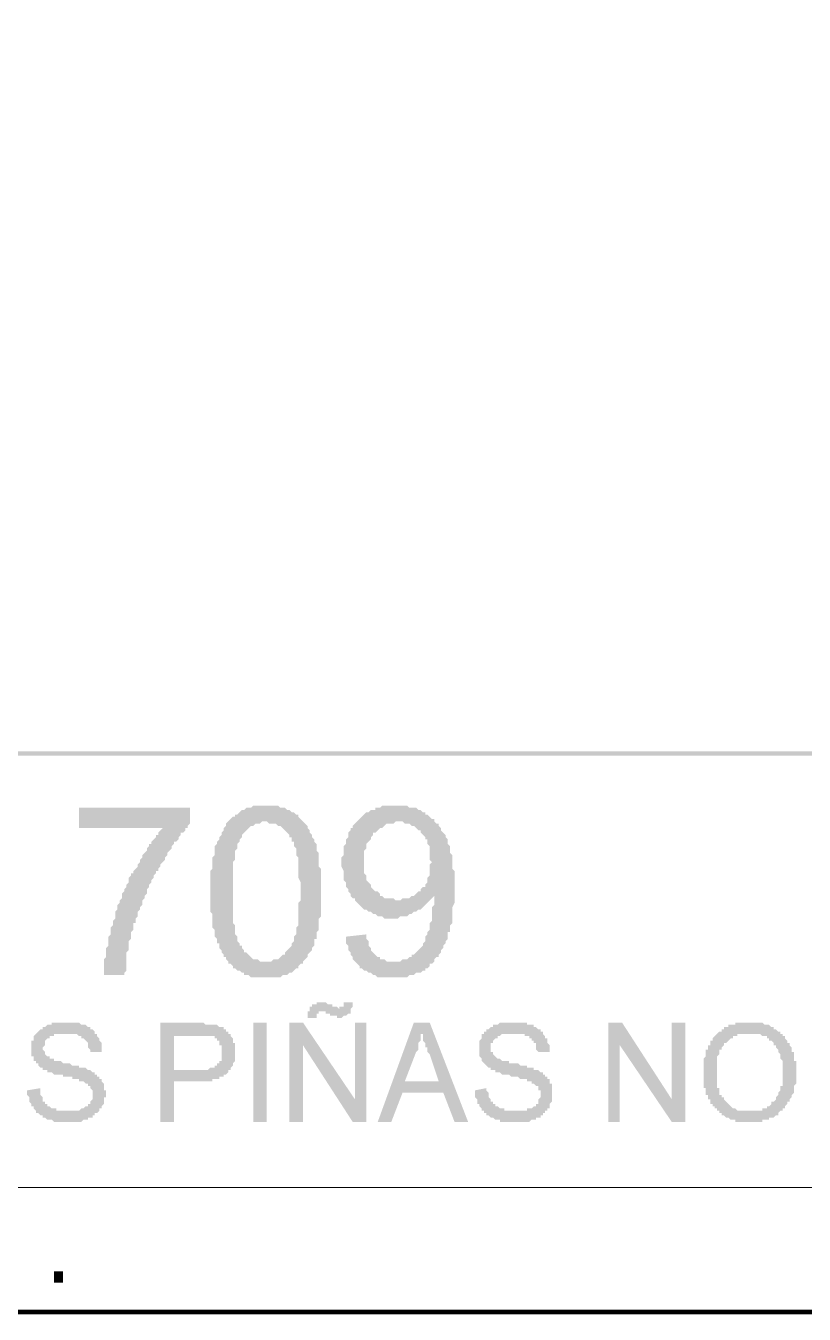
# Model space of a CAD drawing. Header units: millimetres. Extents: x 3.6 to 37.8, y 0.6 to 28.7.
# Drawn here: x 34.894 to 36.328, y 0.556 to 2.932 of the extents above; entities that cross this region are included whole.
import ezdxf

# ---------------------------------------------------------------- set-up
doc = ezdxf.new("R2010")
doc.units = ezdxf.units.MM
doc.layers.add('PDF_0', color=7, linetype='Continuous')

msp = doc.modelspace()

# ---------------------------------------------------------------- hatches: boundary and pattern name
at = {"layer": 'PDF_0', "true_color": 0x7f7f7f, "transparency": 33554559}
for points in [[(34.99186, 1.45255), (34.99186, 1.49008), (35.19619, 1.49008), (35.19619, 1.46089), (35.19202, 1.45672), (35.19202, 1.45255), (35.18785, 1.45255), (35.18785, 1.44838), (35.18368, 1.44421), (35.17951, 1.44421), (35.17951, 1.44004), (35.17534, 1.43587), (35.17534, 1.4317), (35.17117, 1.42753), (35.167, 1.42753), (35.167, 1.42336), (35.16283, 1.41919), (35.16283, 1.41502), (35.15866, 1.41085), (35.15449, 1.40668), (35.15449, 1.40251), (35.15032, 1.39834), (35.15032, 1.39417), (35.14615, 1.39), (35.14198, 1.38583), (35.14198, 1.38166), (35.13781, 1.37749), (35.13781, 1.37332), (35.13364, 1.37332), (35.13364, 1.36915), (35.12947, 1.36498), (35.12947, 1.36081), (35.1253, 1.35664), (35.1253, 1.35247), (35.12113, 1.3483), (35.12113, 1.34413), (35.11696, 1.33996), (35.11696, 1.33579), (35.11696, 1.33162), (35.11279, 1.32745), (35.11279, 1.32328), (35.10862, 1.31911), (35.10862, 1.31494), (35.10862, 1.31077), (35.10445, 1.3066), (35.10445, 1.30243), (35.10028, 1.29826), (35.10028, 1.29409), (35.10028, 1.28992), (35.09611, 1.28575), (35.09611, 1.28158), (35.09611, 1.27741), (35.09194, 1.27741), (35.09194, 1.27324), (35.09194, 1.26907), (35.09194, 1.2649), (35.09194, 1.2649), (35.08777, 1.26073), (35.08777, 1.25656), (35.08777, 1.25239), (35.08777, 1.24822), (35.0836, 1.24405), (35.0836, 1.23988), (35.0836, 1.23571), (35.0836, 1.23154), (35.0836, 1.22737), (35.07943, 1.2232), (35.07943, 1.21903), (35.07943, 1.21486), (35.07943, 1.20652), (35.07943, 1.20235), (35.07943, 1.19818), (35.07943, 1.19401), (35.07943, 1.18984), (35.07526, 1.18567), (35.07526, 1.1815), (35.07526, 1.1815), (35.03773, 1.1815), (35.03773, 1.18567), (35.03773, 1.18984), (35.03773, 1.18984), (35.03773, 1.19401), (35.03773, 1.19818), (35.03773, 1.20235), (35.03773, 1.20652), (35.03773, 1.21069), (35.0419, 1.21486), (35.0419, 1.21903), (35.0419, 1.2232), (35.0419, 1.22737), (35.0419, 1.23154), (35.04607, 1.23571), (35.04607, 1.24405), (35.04607, 1.24822), (35.04607, 1.25239), (35.05024, 1.25656), (35.05024, 1.26073), (35.05024, 1.2649), (35.05024, 1.26907), (35.05441, 1.27324), (35.05441, 1.27741), (35.05441, 1.28158), (35.05858, 1.28575), (35.05858, 1.28992), (35.05858, 1.29409), (35.05858, 1.29826), (35.06275, 1.30243), (35.06275, 1.3066), (35.06275, 1.31077), (35.06692, 1.31494), (35.06692, 1.31911), (35.07109, 1.32328), (35.07109, 1.32745), (35.07109, 1.33162), (35.07526, 1.33579), (35.07526, 1.33996), (35.07943, 1.34413), (35.07943, 1.3483), (35.0836, 1.35247), (35.0836, 1.35664), (35.0836, 1.36081), (35.08777, 1.36498), (35.08777, 1.36915), (35.09194, 1.36915), (35.09194, 1.37332), (35.09611, 1.37749), (35.10028, 1.38166), (35.10028, 1.38583), (35.10445, 1.39), (35.10445, 1.39417), (35.10862, 1.39834), (35.10862, 1.40251), (35.11279, 1.40668), (35.11696, 1.41085), (35.11696, 1.41502), (35.12113, 1.41919), (35.12113, 1.42336), (35.1253, 1.42336), (35.1253, 1.42753), (35.12947, 1.4317), (35.13364, 1.43587), (35.13364, 1.44004), (35.13781, 1.44004), (35.13781, 1.44421), (35.14198, 1.44838), (35.14615, 1.45255), (35.14615, 1.45255)], [(34.89595, 0.96883), (34.92097, 0.973), (34.92097, 0.96883), (34.92097, 0.96466), (34.92097, 0.96466), (34.92097, 0.96049), (34.92097, 0.96049), (34.92514, 0.95632), (34.92514, 0.95632), (34.92514, 0.95215), (34.92514, 0.95215), (34.92514, 0.94798), (34.92931, 0.94798), (34.92931, 0.94798), (34.92931, 0.94381), (34.93348, 0.94381), (34.93348, 0.93964), (34.93765, 0.93964), (34.93765, 0.93964), (34.94182, 0.93547), (34.94599, 0.93547), (34.94599, 0.93547), (34.94599, 0.93547), (34.95016, 0.93547), (34.95016, 0.9313), (34.95433, 0.9313), (34.95433, 0.9313), (34.9585, 0.9313), (34.96267, 0.9313), (34.96267, 0.9313), (34.96684, 0.9313), (34.97101, 0.9313), (34.97101, 0.9313), (34.97101, 0.9313), (34.97518, 0.9313), (34.97935, 0.9313), (34.97935, 0.9313), (34.98352, 0.9313), (34.98352, 0.9313), (34.98769, 0.9313), (34.99186, 0.9313), (34.99186, 0.9313), (34.99603, 0.93547), (34.99603, 0.93547), (35.0002, 0.93547), (35.0002, 0.93547), (35.00437, 0.93964), (35.00437, 0.93964), (35.00854, 0.93964), (35.00854, 0.94381), (35.01271, 0.94381), (35.01271, 0.94381), (35.01271, 0.94798), (35.01271, 0.94798), (35.01688, 0.95215), (35.01688, 0.95632), (35.01688, 0.95632), (35.01688, 0.96049), (35.01688, 0.96049), (35.01688, 0.96466), (35.01688, 0.96466), (35.01688, 0.96883), (35.01688, 0.96883), (35.01271, 0.973), (35.01271, 0.973), (35.01271, 0.97717), (35.01271, 0.97717), (35.00854, 0.97717), (35.00854, 0.98134), (35.00437, 0.98134), (35.00437, 0.98134), (35.0002, 0.98551), (35.0002, 0.98551), (34.99603, 0.98551), (34.99603, 0.98551), (34.99186, 0.98551), (34.99186, 0.98968), (34.99186, 0.98968), (34.98769, 0.98968), (34.98769, 0.98968), (34.98352, 0.98968), (34.97935, 0.98968), (34.97935, 0.99385), (34.97518, 0.99385), (34.97101, 0.99385), (34.96684, 0.99385), (34.96684, 0.99385), (34.96267, 0.99385), (34.96267, 0.99802), (34.9585, 0.99802), (34.95433, 0.99802), (34.95016, 0.99802), (34.95016, 0.99802), (34.94599, 0.99802), (34.94182, 1.00219), (34.94182, 1.00219), (34.93765, 1.00219), (34.93765, 1.00219), (34.93348, 1.00219), (34.93348, 1.00636), (34.93348, 1.00636), (34.92931, 1.00636), (34.92931, 1.00636), (34.92514, 1.00636), (34.92514, 1.01053), (34.92097, 1.01053), (34.92097, 1.01053), (34.9168, 1.0147), (34.9168, 1.0147), (34.9168, 1.01887), (34.91263, 1.01887), (34.91263, 1.01887), (34.91263, 1.02304), (34.90846, 1.02304), (34.90846, 1.02721), (34.90846, 1.02721), (34.90846, 1.03138), (34.90429, 1.03138), (34.90429, 1.03555), (34.90429, 1.03555), (34.90429, 1.03972), (34.90429, 1.04389), (34.90429, 1.04389), (34.90429, 1.04389), (34.90429, 1.04806), (34.90429, 1.05223), (34.90429, 1.05223), (34.90429, 1.0564), (34.90429, 1.0564), (34.90429, 1.06057), (34.90846, 1.06057), (34.90846, 1.06474), (34.90846, 1.06891), (34.90846, 1.06891), (34.91263, 1.07308), (34.91263, 1.07308), (34.91263, 1.07308), (34.9168, 1.07725), (34.9168, 1.07725), (34.92097, 1.08142), (34.92097, 1.08142), (34.92514, 1.08142), (34.92514, 1.08559), (34.92931, 1.08559), (34.92931, 1.08559), (34.93348, 1.08976), (34.93348, 1.08976), (34.93765, 1.08976), (34.93765, 1.08976), (34.94182, 1.08976), (34.94182, 1.09393), (34.94599, 1.09393), (34.94599, 1.09393), (34.95016, 1.09393), (34.95433, 1.09393), (34.95433, 1.09393), (34.9585, 1.09393), (34.9585, 1.09393), (34.96267, 1.09393), (34.96684, 1.09393), (34.96684, 1.09393), (34.97101, 1.09393), (34.97101, 1.09393), (34.97518, 1.09393), (34.97935, 1.09393), (34.97935, 1.09393), (34.98352, 1.09393), (34.98352, 1.09393), (34.98769, 1.09393), (34.99186, 1.09393), (34.99186, 1.09393), (34.99603, 1.08976), (34.99603, 1.08976), (35.0002, 1.08976), (35.0002, 1.08976), (35.00437, 1.08976), (35.00437, 1.08976), (35.00854, 1.08559), (35.00854, 1.08559), (35.01271, 1.08559), (35.01271, 1.08142), (35.01688, 1.08142), (35.01688, 1.08142), (35.02105, 1.07725), (35.02105, 1.07725), (35.02105, 1.07308), (35.02522, 1.07308), (35.02522, 1.06891), (35.02522, 1.06891), (35.02522, 1.06891), (35.02939, 1.06474), (35.02939, 1.06474), (35.02939, 1.06057), (35.02939, 1.06057), (35.03356, 1.0564), (35.03356, 1.05223), (35.03356, 1.05223), (35.03356, 1.04806), (35.03356, 1.04806), (35.03356, 1.04389), (35.03356, 1.03972), (35.03356, 1.03972), (35.01271, 1.03972), (35.01271, 1.04389), (35.01271, 1.04389), (35.00854, 1.04806), (35.00854, 1.05223), (35.00854, 1.05223), (35.00854, 1.0564), (35.00854, 1.0564), (35.00437, 1.06057), (35.00437, 1.06057), (35.00437, 1.06057), (35.0002, 1.06474), (35.0002, 1.06474), (34.99603, 1.06474), (34.99603, 1.06891), (34.99603, 1.06891), (34.99186, 1.06891), (34.99186, 1.06891), (34.98769, 1.07308), (34.98769, 1.07308), (34.98352, 1.07308), (34.97935, 1.07308), (34.97935, 1.07308), (34.97518, 1.07308), (34.97101, 1.07308), (34.97101, 1.07308), (34.96684, 1.07308), (34.96684, 1.07308), (34.96267, 1.07308), (34.9585, 1.07308), (34.95433, 1.07308), (34.95433, 1.07308), (34.95016, 1.07308), (34.95016, 1.07308), (34.94599, 1.07308), (34.94599, 1.06891), (34.94182, 1.06891), (34.94182, 1.06891), (34.93765, 1.06891), (34.93765, 1.06474), (34.93765, 1.06474), (34.93348, 1.06474), (34.93348, 1.06474), (34.92931, 1.06057), (34.92931, 1.06057), (34.92931, 1.0564), (34.92931, 1.0564), (34.92931, 1.05223), (34.92514, 1.04806), (34.92514, 1.04806), (34.92514, 1.04806), (34.92514, 1.04389), (34.92514, 1.04389), (34.92931, 1.03972), (34.92931, 1.03972), (34.92931, 1.03555), (34.92931, 1.03555), (34.93348, 1.03138), (34.93348, 1.03138), (34.93348, 1.03138), (34.93765, 1.03138), (34.93765, 1.02721), (34.93765, 1.02721), (34.94182, 1.02721), (34.94182, 1.02721), (34.94599, 1.02721), (34.94599, 1.02304), (34.95016, 1.02304), (34.95016, 1.02304), (34.95433, 1.02304), (34.9585, 1.02304), (34.96267, 1.01887), (34.96267, 1.01887), (34.96684, 1.01887), (34.97101, 1.01887), (34.97518, 1.01887), (34.97518, 1.01887), (34.97935, 1.0147), (34.98352, 1.0147), (34.98352, 1.0147), (34.98769, 1.0147), (34.99186, 1.0147), (34.99186, 1.01053), (34.99603, 1.01053), (35.0002, 1.01053), (35.0002, 1.01053), (35.0002, 1.01053), (35.00437, 1.01053), (35.00437, 1.01053), (35.00854, 1.00636), (35.00854, 1.00636), (35.00854, 1.00636), (35.01271, 1.00636), (35.01271, 1.00636), (35.01688, 1.00219), (35.02105, 1.00219), (35.02105, 1.00219), (35.02105, 0.99802), (35.02522, 0.99802), (35.02522, 0.99385), (35.02939, 0.99385), (35.02939, 0.99385), (35.02939, 0.98968), (35.03356, 0.98968), (35.03356, 0.98968), (35.03356, 0.98551), (35.03356, 0.98551), (35.03773, 0.98134), (35.03773, 0.98134), (35.03773, 0.97717), (35.03773, 0.97717), (35.03773, 0.973), (35.03773, 0.96883), (35.0419, 0.96883), (35.0419, 0.96466), (35.0419, 0.96466), (35.0419, 0.96049), (35.0419, 0.95632), (35.03773, 0.95632), (35.03773, 0.95215), (35.03773, 0.95215), (35.03773, 0.94798), (35.03773, 0.94798), (35.03773, 0.94381), (35.03356, 0.93964), (35.03356, 0.93964), (35.03356, 0.93547), (35.03356, 0.93547), (35.02939, 0.93547), (35.02939, 0.9313), (35.02939, 0.9313), (35.02522, 0.92713), (35.02522, 0.92713), (35.02105, 0.92713), (35.02105, 0.92296), (35.01688, 0.92296), (35.01688, 0.91879), (35.01271, 0.91879), (35.01271, 0.91879), (35.00854, 0.91879), (35.00854, 0.91462), (35.00437, 0.91462), (35.00437, 0.91462), (35.0002, 0.91462), (35.0002, 0.91462), (34.99603, 0.91045), (34.99603, 0.91045), (34.99186, 0.91045), (34.99186, 0.91045), (34.98769, 0.91045), (34.98352, 0.91045), (34.98352, 0.91045), (34.97935, 0.91045), (34.97518, 0.91045), (34.97518, 0.91045), (34.97518, 0.91045), (34.97101, 0.91045), (34.96684, 0.91045), (34.96684, 0.91045), (34.96267, 0.91045), (34.9585, 0.91045), (34.9585, 0.91045), (34.95433, 0.91045), (34.95016, 0.91045), (34.95016, 0.91045), (34.94599, 0.91045), (34.94599, 0.91045), (34.94182, 0.91462), (34.94182, 0.91462), (34.93765, 0.91462), (34.93765, 0.91462), (34.93348, 0.91462), (34.93348, 0.91462), (34.92931, 0.91879), (34.92931, 0.91879), (34.92514, 0.91879), (34.92514, 0.92296), (34.92097, 0.92296), (34.92097, 0.92296), (34.9168, 0.92713), (34.9168, 0.92713), (34.91263, 0.92713), (34.91263, 0.9313), (34.91263, 0.9313), (34.90846, 0.93547), (34.90846, 0.93547), (34.90846, 0.93964), (34.90429, 0.93964), (34.90429, 0.94381), (34.90429, 0.94381), (34.90012, 0.94798), (34.90012, 0.94798), (34.90012, 0.95215), (34.90012, 0.95215), (34.90012, 0.95632), (34.90012, 0.95632), (34.89595, 0.96049), (34.89595, 0.96466), (34.89595, 0.96466), (34.89595, 0.96883), (34.89595, 0.96883)], [(35.72161, 0.96883), (35.74246, 0.973), (35.74246, 0.96883), (35.74663, 0.96466), (35.74663, 0.96466), (35.74663, 0.96049), (35.74663, 0.96049), (35.74663, 0.95632), (35.74663, 0.95632), (35.7508, 0.95215), (35.7508, 0.95215), (35.7508, 0.94798), (35.7508, 0.94798), (35.75497, 0.94798), (35.75497, 0.94381), (35.75914, 0.94381), (35.75914, 0.93964), (35.76331, 0.93964), (35.76331, 0.93964), (35.76748, 0.93547), (35.76748, 0.93547), (35.76748, 0.93547), (35.77165, 0.93547), (35.77582, 0.93547), (35.77582, 0.9313), (35.77999, 0.9313), (35.77999, 0.9313), (35.78416, 0.9313), (35.78416, 0.9313), (35.78833, 0.9313), (35.7925, 0.9313), (35.7925, 0.9313), (35.79667, 0.9313), (35.79667, 0.9313), (35.80084, 0.9313), (35.80084, 0.9313), (35.80501, 0.9313), (35.80918, 0.9313), (35.80918, 0.9313), (35.81335, 0.9313), (35.81335, 0.9313), (35.81752, 0.9313), (35.81752, 0.93547), (35.82169, 0.93547), (35.82169, 0.93547), (35.82586, 0.93547), (35.83003, 0.93964), (35.83003, 0.93964), (35.8342, 0.93964), (35.8342, 0.94381), (35.8342, 0.94381), (35.83837, 0.94381), (35.83837, 0.94798), (35.83837, 0.94798), (35.83837, 0.95215), (35.84254, 0.95632), (35.84254, 0.95632), (35.84254, 0.96049), (35.84254, 0.96049), (35.84254, 0.96466), (35.84254, 0.96466), (35.84254, 0.96883), (35.83837, 0.96883), (35.83837, 0.973), (35.83837, 0.973), (35.83837, 0.97717), (35.8342, 0.97717), (35.8342, 0.97717), (35.83003, 0.98134), (35.83003, 0.98134), (35.82586, 0.98134), (35.82586, 0.98551), (35.82169, 0.98551), (35.82169, 0.98551), (35.81752, 0.98551), (35.81752, 0.98551), (35.81752, 0.98968), (35.81335, 0.98968), (35.81335, 0.98968), (35.80918, 0.98968), (35.80918, 0.98968), (35.80501, 0.98968), (35.80084, 0.99385), (35.80084, 0.99385), (35.79667, 0.99385), (35.7925, 0.99385), (35.78833, 0.99385), (35.78833, 0.99385), (35.78416, 0.99802), (35.77999, 0.99802), (35.77999, 0.99802), (35.77582, 0.99802), (35.77165, 0.99802), (35.77165, 0.99802), (35.76748, 1.00219), (35.76748, 1.00219), (35.76331, 1.00219), (35.76331, 1.00219), (35.75914, 1.00219), (35.75914, 1.00636), (35.75497, 1.00636), (35.75497, 1.00636), (35.75497, 1.00636), (35.7508, 1.00636), (35.7508, 1.01053), (35.74663, 1.01053), (35.74663, 1.01053), (35.74246, 1.0147), (35.74246, 1.0147), (35.73829, 1.01887), (35.73829, 1.01887), (35.73829, 1.01887), (35.73412, 1.02304), (35.73412, 1.02304), (35.73412, 1.02721), (35.73412, 1.02721), (35.72995, 1.03138), (35.72995, 1.03138), (35.72995, 1.03555), (35.72995, 1.03555), (35.72995, 1.03972), (35.72995, 1.04389), (35.72995, 1.04389), (35.72995, 1.04389), (35.72995, 1.04806), (35.72995, 1.05223), (35.72995, 1.05223), (35.72995, 1.0564), (35.72995, 1.0564), (35.72995, 1.06057), (35.72995, 1.06057), (35.73412, 1.06474), (35.73412, 1.06891), (35.73412, 1.06891), (35.73412, 1.07308), (35.73829, 1.07308), (35.73829, 1.07308), (35.73829, 1.07725), (35.74246, 1.07725), (35.74246, 1.08142), (35.74663, 1.08142), (35.74663, 1.08142), (35.7508, 1.08559), (35.7508, 1.08559), (35.75497, 1.08559), (35.75497, 1.08976), (35.75914, 1.08976), (35.75914, 1.08976), (35.76331, 1.08976), (35.76331, 1.08976), (35.76748, 1.09393), (35.77165, 1.09393), (35.77165, 1.09393), (35.77582, 1.09393), (35.77582, 1.09393), (35.77999, 1.09393), (35.78416, 1.09393), (35.78416, 1.09393), (35.78833, 1.09393), (35.78833, 1.09393), (35.7925, 1.09393), (35.7925, 1.09393), (35.79667, 1.09393), (35.80084, 1.09393), (35.80084, 1.09393), (35.80501, 1.09393), (35.80918, 1.09393), (35.80918, 1.09393), (35.81335, 1.09393), (35.81335, 1.09393), (35.81752, 1.09393), (35.81752, 1.08976), (35.82169, 1.08976), (35.82586, 1.08976), (35.82586, 1.08976), (35.82586, 1.08976), (35.83003, 1.08976), (35.83003, 1.08559), (35.8342, 1.08559), (35.8342, 1.08559), (35.83837, 1.08142), (35.83837, 1.08142), (35.84254, 1.08142), (35.84254, 1.07725), (35.84671, 1.07725), (35.84671, 1.07308), (35.84671, 1.07308), (35.85088, 1.06891), (35.85088, 1.06891), (35.85088, 1.06891), (35.85088, 1.06474), (35.85505, 1.06474), (35.85505, 1.06057), (35.85505, 1.06057), (35.85505, 1.0564), (35.85922, 1.05223), (35.85922, 1.05223), (35.85922, 1.04806), (35.85922, 1.04806), (35.85922, 1.04389), (35.85922, 1.03972), (35.85922, 1.03972), (35.83837, 1.03972), (35.8342, 1.04389), (35.8342, 1.04389), (35.8342, 1.04806), (35.8342, 1.05223), (35.8342, 1.05223), (35.8342, 1.0564), (35.83003, 1.0564), (35.83003, 1.06057), (35.83003, 1.06057), (35.82586, 1.06057), (35.82586, 1.06474), (35.82586, 1.06474), (35.82169, 1.06474), (35.82169, 1.06891), (35.81752, 1.06891), (35.81752, 1.06891), (35.81335, 1.06891), (35.81335, 1.07308), (35.80918, 1.07308), (35.80918, 1.07308), (35.80501, 1.07308), (35.80084, 1.07308), (35.80084, 1.07308), (35.79667, 1.07308), (35.7925, 1.07308), (35.7925, 1.07308), (35.78833, 1.07308), (35.78833, 1.07308), (35.78416, 1.07308), (35.77999, 1.07308), (35.77999, 1.07308), (35.77582, 1.07308), (35.77165, 1.07308), (35.77165, 1.07308), (35.76748, 1.06891), (35.76748, 1.06891), (35.76331, 1.06891), (35.76331, 1.06891), (35.76331, 1.06474), (35.75914, 1.06474), (35.75914, 1.06474), (35.75914, 1.06474), (35.75497, 1.06057), (35.75497, 1.06057), (35.75497, 1.0564), (35.7508, 1.0564), (35.7508, 1.05223), (35.7508, 1.04806), (35.7508, 1.04806), (35.7508, 1.04806), (35.7508, 1.04389), (35.7508, 1.04389), (35.7508, 1.03972), (35.75497, 1.03972), (35.75497, 1.03555), (35.75497, 1.03555), (35.75914, 1.03138), (35.75914, 1.03138), (35.75914, 1.03138), (35.75914, 1.03138), (35.76331, 1.02721), (35.76331, 1.02721), (35.76331, 1.02721), (35.76748, 1.02721), (35.76748, 1.02721), (35.77165, 1.02304), (35.77582, 1.02304), (35.77582, 1.02304), (35.77999, 1.02304), (35.78416, 1.02304), (35.78416, 1.01887), (35.78833, 1.01887), (35.7925, 1.01887), (35.7925, 1.01887), (35.79667, 1.01887), (35.80084, 1.01887), (35.80501, 1.0147), (35.80918, 1.0147), (35.80918, 1.0147), (35.81335, 1.0147), (35.81752, 1.0147), (35.81752, 1.01053), (35.82169, 1.01053), (35.82169, 1.01053), (35.82586, 1.01053), (35.82586, 1.01053), (35.83003, 1.01053), (35.83003, 1.01053), (35.83003, 1.00636), (35.8342, 1.00636), (35.8342, 1.00636), (35.83837, 1.00636), (35.83837, 1.00636), (35.84254, 1.00219), (35.84254, 1.00219), (35.84671, 1.00219), (35.84671, 0.99802), (35.85088, 0.99802), (35.85088, 0.99385), (35.85088, 0.99385), (35.85505, 0.99385), (35.85505, 0.98968), (35.85922, 0.98968), (35.85922, 0.98968), (35.85922, 0.98551), (35.85922, 0.98551), (35.85922, 0.98134), (35.86339, 0.98134), (35.86339, 0.97717), (35.86339, 0.97717), (35.86339, 0.973), (35.86339, 0.96883), (35.86339, 0.96883), (35.86339, 0.96466), (35.86339, 0.96466), (35.86339, 0.96049), (35.86339, 0.95632), (35.86339, 0.95632), (35.86339, 0.95215), (35.86339, 0.95215), (35.86339, 0.94798), (35.86339, 0.94798), (35.85922, 0.94381), (35.85922, 0.93964), (35.85922, 0.93964), (35.85922, 0.93547), (35.85505, 0.93547), (35.85505, 0.93547), (35.85505, 0.9313), (35.85088, 0.9313), (35.85088, 0.92713), (35.84671, 0.92713), (35.84671, 0.92713), (35.84671, 0.92296), (35.84254, 0.92296), (35.84254, 0.91879), (35.83837, 0.91879), (35.83837, 0.91879), (35.8342, 0.91879), (35.8342, 0.91462), (35.83003, 0.91462), (35.83003, 0.91462), (35.82586, 0.91462), (35.82586, 0.91462), (35.82169, 0.91045), (35.81752, 0.91045), (35.81752, 0.91045), (35.81335, 0.91045), (35.81335, 0.91045), (35.80918, 0.91045), (35.80501, 0.91045), (35.80501, 0.91045), (35.80084, 0.91045), (35.80084, 0.91045), (35.79667, 0.91045), (35.79667, 0.91045), (35.7925, 0.91045), (35.78833, 0.91045), (35.78833, 0.91045), (35.78416, 0.91045), (35.77999, 0.91045), (35.77999, 0.91045), (35.77582, 0.91045), (35.77582, 0.91045), (35.77165, 0.91045), (35.76748, 0.91045), (35.76748, 0.91462), (35.76331, 0.91462), (35.76331, 0.91462), (35.75914, 0.91462), (35.75914, 0.91462), (35.75914, 0.91462), (35.75497, 0.91879), (35.7508, 0.91879), (35.7508, 0.91879), (35.74663, 0.92296), (35.74663, 0.92296), (35.74246, 0.92296), (35.74246, 0.92713), (35.74246, 0.92713), (35.73829, 0.92713), (35.73829, 0.9313), (35.73412, 0.9313), (35.73412, 0.93547), (35.73412, 0.93547), (35.72995, 0.93964), (35.72995, 0.93964), (35.72995, 0.94381), (35.72578, 0.94381), (35.72578, 0.94798), (35.72578, 0.94798), (35.72578, 0.95215), (35.72578, 0.95215), (35.72161, 0.95632), (35.72161, 0.95632), (35.72161, 0.96049), (35.72161, 0.96466), (35.72161, 0.96466), (35.72161, 0.96883), (35.72161, 0.96883)], [(35.96764, 0.91045), (35.96764, 1.09393), (35.99266, 1.09393), (36.0844, 0.95215), (36.0844, 1.09393), (36.10942, 1.09393), (36.10942, 0.91045), (36.0844, 0.91045), (35.98849, 1.05223), (35.98849, 0.91045)]]:
    msp.add_hatch(color=8, dxfattribs=at).paths.add_polyline_path(points)
h = msp.add_hatch(color=8, dxfattribs=at)
h.paths.add_polyline_path([(35.23372, 1.33579), (35.23372, 1.33996), (35.23372, 1.34413), (35.23372, 1.35247), (35.23372, 1.35664), (35.23372, 1.36081), (35.23372, 1.36498), (35.23372, 1.36915), (35.23372, 1.37332), (35.23789, 1.37749), (35.23789, 1.38166), (35.23789, 1.38583), (35.23789, 1.39), (35.23789, 1.39417), (35.23789, 1.39834), (35.24206, 1.40251), (35.24206, 1.40668), (35.24206, 1.41085), (35.24206, 1.41502), (35.24206, 1.41919), (35.24623, 1.42336), (35.24623, 1.42336), (35.24623, 1.42753), (35.2504, 1.4317), (35.2504, 1.43587), (35.25457, 1.44004), (35.25457, 1.44421), (35.25874, 1.44838), (35.25874, 1.45255), (35.26291, 1.45672), (35.26291, 1.46089), (35.26708, 1.46506), (35.26708, 1.46506), (35.27125, 1.46923), (35.27542, 1.4734), (35.27959, 1.4734), (35.27959, 1.47757), (35.28376, 1.47757), (35.28793, 1.48174), (35.28793, 1.48174), (35.2921, 1.48591), (35.29627, 1.48591), (35.30044, 1.49008), (35.30461, 1.49008), (35.30878, 1.49008), (35.31295, 1.49425), (35.31712, 1.49425), (35.32129, 1.49425), (35.32546, 1.49425), (35.32963, 1.49425), (35.3338, 1.49425), (35.33797, 1.49425), (35.34214, 1.49425), (35.34631, 1.49425), (35.35048, 1.49425), (35.35465, 1.49425), (35.35882, 1.49425), (35.36299, 1.49008), (35.36716, 1.49008), (35.37133, 1.49008), (35.3755, 1.48591), (35.37967, 1.48591), (35.37967, 1.48591), (35.38384, 1.48174), (35.38801, 1.48174), (35.39218, 1.47757), (35.39635, 1.47757), (35.39635, 1.4734), (35.40052, 1.46923), (35.40469, 1.46506), (35.40469, 1.46506), (35.40886, 1.46089), (35.41303, 1.45672), (35.41303, 1.45672), (35.41303, 1.45255), (35.4172, 1.44838), (35.4172, 1.44421), (35.42137, 1.44004), (35.42137, 1.43587), (35.42137, 1.43587), (35.42554, 1.4317), (35.42554, 1.42753), (35.42971, 1.42336), (35.42971, 1.41502), (35.42971, 1.41085), (35.42971, 1.41085), (35.43388, 1.40668), (35.43388, 1.40251), (35.43388, 1.39834), (35.43388, 1.39417), (35.43388, 1.39), (35.43388, 1.38583), (35.43388, 1.38166), (35.43805, 1.37749), (35.43805, 1.37332), (35.43805, 1.36915), (35.43805, 1.36498), (35.43805, 1.36081), (35.43805, 1.35664), (35.43805, 1.35247), (35.43805, 1.3483), (35.43805, 1.33996), (35.43805, 1.33579), (35.43805, 1.33579), (35.43805, 1.33162), (35.43805, 1.32328), (35.43805, 1.31911), (35.43805, 1.31494), (35.43805, 1.31077), (35.43805, 1.3066), (35.43805, 1.29826), (35.43805, 1.29409), (35.43805, 1.28992), (35.43388, 1.28575), (35.43388, 1.28158), (35.43388, 1.27741), (35.43388, 1.27324), (35.43388, 1.26907), (35.43388, 1.2649), (35.42971, 1.26073), (35.42971, 1.26073), (35.42971, 1.25656), (35.42971, 1.25239), (35.42971, 1.24822), (35.42554, 1.24822), (35.42554, 1.23988), (35.42554, 1.23571), (35.42137, 1.23154), (35.42137, 1.22737), (35.4172, 1.2232), (35.4172, 1.2232), (35.41303, 1.21903), (35.41303, 1.21486), (35.40886, 1.21069), (35.40469, 1.20652), (35.40469, 1.20235), (35.40052, 1.20235), (35.39635, 1.19818), (35.39635, 1.19401), (35.39218, 1.19401), (35.38801, 1.18984), (35.38801, 1.18984), (35.38384, 1.18567), (35.37967, 1.18567), (35.3755, 1.1815), (35.37133, 1.1815), (35.36716, 1.1815), (35.36299, 1.17733), (35.35882, 1.17733), (35.35465, 1.17733), (35.35048, 1.17733), (35.34631, 1.17733), (35.34214, 1.17733), (35.33797, 1.17733), (35.33797, 1.17733), (35.32963, 1.17733), (35.32546, 1.17733), (35.32129, 1.17733), (35.31712, 1.17733), (35.31295, 1.17733), (35.30878, 1.17733), (35.30461, 1.1815), (35.30044, 1.1815), (35.29627, 1.1815), (35.29627, 1.18567), (35.2921, 1.18567), (35.28793, 1.18984), (35.28376, 1.18984), (35.27959, 1.19401), (35.27542, 1.19401), (35.27542, 1.19818), (35.27125, 1.20235), (35.26708, 1.20235), (35.26708, 1.20652), (35.26708, 1.20652), (35.26291, 1.21069), (35.26291, 1.21486), (35.25874, 1.21486), (35.25874, 1.21903), (35.25457, 1.2232), (35.25457, 1.2232), (35.25457, 1.22737), (35.2504, 1.23154), (35.2504, 1.23571), (35.2504, 1.23988), (35.24623, 1.23988), (35.24623, 1.24405), (35.24623, 1.24822), (35.24206, 1.25239), (35.24206, 1.25656), (35.24206, 1.26073), (35.24206, 1.2649), (35.23789, 1.26907), (35.23789, 1.27324), (35.23789, 1.27741), (35.23789, 1.28158), (35.23789, 1.28575), (35.23789, 1.29409), (35.23372, 1.29826), (35.23372, 1.30243), (35.23372, 1.3066), (35.23372, 1.31077), (35.23372, 1.31911), (35.23372, 1.32328), (35.23372, 1.32745), (35.23372, 1.33579), (35.23372, 1.33579)], flags=0)
h.paths.add_polyline_path([(35.27542, 1.33579), (35.27542, 1.32745), (35.27542, 1.32328), (35.27542, 1.31911), (35.27542, 1.31077), (35.27542, 1.3066), (35.27542, 1.30243), (35.27542, 1.29409), (35.27542, 1.28992), (35.27542, 1.28575), (35.27542, 1.28158), (35.27542, 1.27741), (35.27959, 1.27324), (35.27959, 1.26907), (35.27959, 1.2649), (35.27959, 1.26073), (35.27959, 1.25656), (35.28376, 1.25239), (35.28376, 1.24822), (35.28376, 1.24822), (35.28376, 1.24405), (35.28793, 1.23988), (35.28793, 1.23988), (35.28793, 1.23571), (35.2921, 1.23571), (35.2921, 1.23154), (35.29627, 1.22737), (35.29627, 1.2232), (35.30044, 1.2232), (35.30461, 1.21903), (35.30878, 1.21486), (35.30878, 1.21486), (35.31295, 1.21069), (35.31712, 1.21069), (35.32129, 1.21069), (35.32546, 1.20652), (35.32963, 1.20652), (35.3338, 1.20652), (35.33797, 1.20652), (35.34214, 1.20652), (35.34631, 1.20652), (35.34631, 1.20652), (35.35048, 1.21069), (35.35465, 1.21069), (35.35882, 1.21069), (35.36299, 1.21486), (35.36716, 1.21903), (35.37133, 1.21903), (35.37133, 1.2232), (35.3755, 1.22737), (35.37967, 1.23154), (35.37967, 1.23154), (35.38384, 1.23571), (35.38384, 1.23571), (35.38384, 1.23988), (35.38801, 1.24405), (35.38801, 1.24405), (35.38801, 1.24822), (35.38801, 1.25239), (35.39218, 1.25656), (35.39218, 1.25656), (35.39218, 1.26073), (35.39218, 1.2649), (35.39218, 1.26907), (35.39635, 1.27324), (35.39635, 1.27741), (35.39635, 1.28158), (35.39635, 1.28992), (35.39635, 1.29409), (35.39635, 1.29826), (35.39635, 1.30243), (35.39635, 1.31077), (35.39635, 1.31494), (35.40052, 1.31911), (35.40052, 1.32745), (35.40052, 1.33162), (35.40052, 1.33579), (35.40052, 1.33996), (35.40052, 1.3483), (35.40052, 1.35247), (35.39635, 1.36081), (35.39635, 1.36498), (35.39635, 1.36915), (35.39635, 1.37332), (35.39635, 1.38166), (35.39635, 1.38583), (35.39635, 1.39), (35.39635, 1.39417), (35.39635, 1.39834), (35.39218, 1.40251), (35.39218, 1.40668), (35.39218, 1.41085), (35.39218, 1.41502), (35.38801, 1.41919), (35.38801, 1.41919), (35.38801, 1.42336), (35.38801, 1.42753), (35.38384, 1.42753), (35.38384, 1.4317), (35.38384, 1.43587), (35.37967, 1.43587), (35.37967, 1.43587), (35.37967, 1.44004), (35.3755, 1.44421), (35.37133, 1.44838), (35.36716, 1.45255), (35.36716, 1.45255), (35.36299, 1.45672), (35.35882, 1.45672), (35.35465, 1.46089), (35.35048, 1.46089), (35.34631, 1.46089), (35.34214, 1.46089), (35.33797, 1.46506), (35.3338, 1.46506), (35.32963, 1.46506), (35.32546, 1.46089), (35.32129, 1.46089), (35.31712, 1.46089), (35.31712, 1.46089), (35.31295, 1.45672), (35.30878, 1.45672), (35.30461, 1.45255), (35.30044, 1.44838), (35.30044, 1.44838), (35.29627, 1.44421), (35.2921, 1.44004), (35.2921, 1.44004), (35.2921, 1.43587), (35.28793, 1.4317), (35.28793, 1.4317), (35.28793, 1.42753), (35.28376, 1.42336), (35.28376, 1.42336), (35.28376, 1.41919), (35.28376, 1.41502), (35.27959, 1.41085), (35.27959, 1.40668), (35.27959, 1.40251), (35.27959, 1.39834), (35.27959, 1.39417), (35.27542, 1.39), (35.27542, 1.38583), (35.27542, 1.38166), (35.27542, 1.37749), (35.27542, 1.36915), (35.27542, 1.36498), (35.27542, 1.36081), (35.27542, 1.35247), (35.27542, 1.3483), (35.27542, 1.34413), (35.27542, 1.33579), (35.27542, 1.33579)], flags=0)
h = msp.add_hatch(color=8, dxfattribs=at)
h.paths.add_polyline_path([(35.48392, 1.25239), (35.52145, 1.25656), (35.52145, 1.25239), (35.52145, 1.24822), (35.52562, 1.24405), (35.52562, 1.23988), (35.52562, 1.23571), (35.52979, 1.23154), (35.52979, 1.22737), (35.53396, 1.2232), (35.53396, 1.2232), (35.53813, 1.21903), (35.5423, 1.21486), (35.54647, 1.21486), (35.54647, 1.21069), (35.55064, 1.21069), (35.55481, 1.21069), (35.55898, 1.20652), (35.56315, 1.20652), (35.56732, 1.20652), (35.57149, 1.20652), (35.57566, 1.20652), (35.57983, 1.20652), (35.584, 1.20652), (35.58817, 1.21069), (35.59234, 1.21069), (35.59651, 1.21069), (35.60068, 1.21486), (35.60485, 1.21486), (35.60485, 1.21903), (35.60902, 1.21903), (35.61319, 1.2232), (35.61736, 1.22737), (35.61736, 1.22737), (35.62153, 1.23154), (35.6257, 1.23571), (35.6257, 1.23571), (35.6257, 1.23988), (35.62987, 1.24405), (35.62987, 1.24822), (35.62987, 1.25239), (35.63404, 1.25656), (35.63404, 1.26073), (35.63821, 1.2649), (35.63821, 1.26907), (35.63821, 1.27324), (35.63821, 1.27324), (35.63821, 1.27741), (35.64238, 1.28158), (35.64238, 1.28575), (35.64238, 1.28992), (35.64238, 1.29409), (35.64238, 1.29826), (35.64238, 1.30243), (35.64238, 1.3066), (35.64655, 1.31077), (35.64655, 1.31494), (35.64655, 1.31911), (35.64655, 1.32328), (35.64655, 1.32745), (35.64238, 1.32328), (35.63821, 1.31911), (35.63821, 1.31911), (35.63404, 1.31494), (35.62987, 1.31077), (35.62987, 1.31077), (35.6257, 1.3066), (35.62153, 1.30243), (35.61736, 1.30243), (35.61319, 1.29826), (35.61319, 1.29826), (35.60902, 1.29826), (35.60485, 1.29409), (35.60068, 1.29409), (35.59651, 1.28992), (35.59234, 1.28992), (35.58817, 1.28992), (35.584, 1.28992), (35.57983, 1.28575), (35.57566, 1.28575), (35.57149, 1.28575), (35.57149, 1.28575), (35.56732, 1.28575), (35.56315, 1.28575), (35.55481, 1.28575), (35.55064, 1.28992), (35.54647, 1.28992), (35.54647, 1.28992), (35.5423, 1.28992), (35.53813, 1.29409), (35.53396, 1.29409), (35.52979, 1.29826), (35.52562, 1.29826), (35.52145, 1.30243), (35.51728, 1.30243), (35.51311, 1.3066), (35.51311, 1.3066), (35.50894, 1.31077), (35.50477, 1.31494), (35.50477, 1.31494), (35.5006, 1.31911), (35.5006, 1.32328), (35.49643, 1.32328), (35.49226, 1.32745), (35.49226, 1.33162), (35.48809, 1.33579), (35.48809, 1.33996), (35.48809, 1.33996), (35.48392, 1.34413), (35.48392, 1.3483), (35.48392, 1.35247), (35.47975, 1.35664), (35.47975, 1.36081), (35.47975, 1.36498), (35.47975, 1.36915), (35.47975, 1.37332), (35.47558, 1.38166), (35.47558, 1.38583), (35.47558, 1.39), (35.47558, 1.39), (35.47558, 1.39417), (35.47558, 1.39834), (35.47975, 1.40251), (35.47975, 1.40668), (35.47975, 1.41085), (35.47975, 1.41502), (35.47975, 1.41919), (35.48392, 1.42336), (35.48392, 1.42753), (35.48392, 1.4317), (35.48809, 1.43587), (35.48809, 1.44004), (35.48809, 1.44421), (35.49226, 1.44838), (35.49226, 1.45255), (35.49643, 1.45255), (35.49643, 1.45672), (35.5006, 1.46089), (35.50477, 1.46506), (35.50477, 1.46506), (35.50894, 1.46923), (35.51311, 1.4734), (35.51311, 1.4734), (35.51728, 1.47757), (35.52145, 1.48174), (35.52562, 1.48174), (35.52979, 1.48591), (35.53396, 1.48591), (35.53813, 1.48591), (35.53813, 1.49008), (35.5423, 1.49008), (35.54647, 1.49008), (35.55064, 1.49425), (35.55481, 1.49425), (35.55898, 1.49425), (35.56315, 1.49425), (35.56732, 1.49425), (35.57566, 1.49425), (35.57566, 1.49425), (35.57983, 1.49425), (35.584, 1.49425), (35.58817, 1.49425), (35.59234, 1.49425), (35.59651, 1.49425), (35.60068, 1.49008), (35.60485, 1.49008), (35.60902, 1.49008), (35.61319, 1.49008), (35.61736, 1.48591), (35.62153, 1.48591), (35.6257, 1.48174), (35.62987, 1.48174), (35.62987, 1.47757), (35.63404, 1.47757), (35.63821, 1.4734), (35.64238, 1.46923), (35.64655, 1.46923), (35.64655, 1.46506), (35.65072, 1.46089), (35.65489, 1.46089), (35.65489, 1.45672), (35.65906, 1.45255), (35.65906, 1.44838), (35.66323, 1.44421), (35.6674, 1.44004), (35.6674, 1.43587), (35.67157, 1.4317), (35.67157, 1.4317), (35.67157, 1.42753), (35.67157, 1.42753), (35.67157, 1.42336), (35.67574, 1.41919), (35.67574, 1.41502), (35.67574, 1.41085), (35.67574, 1.40668), (35.67991, 1.40251), (35.67991, 1.39834), (35.67991, 1.39417), (35.67991, 1.39), (35.67991, 1.38583), (35.67991, 1.38166), (35.67991, 1.37749), (35.68408, 1.37332), (35.68408, 1.36915), (35.68408, 1.36498), (35.68408, 1.35664), (35.68408, 1.35247), (35.68408, 1.3483), (35.68408, 1.34413), (35.68408, 1.33996), (35.68408, 1.33162), (35.68408, 1.32745), (35.68408, 1.32328), (35.68408, 1.31911), (35.68408, 1.31494), (35.67991, 1.3066), (35.67991, 1.30243), (35.67991, 1.29826), (35.67991, 1.29409), (35.67991, 1.28992), (35.67991, 1.28575), (35.67991, 1.28158), (35.67991, 1.27741), (35.67574, 1.27324), (35.67574, 1.26907), (35.67574, 1.2649), (35.67574, 1.26073), (35.67157, 1.26073), (35.67157, 1.25656), (35.67157, 1.25239), (35.67157, 1.24822), (35.67157, 1.24822), (35.6674, 1.24405), (35.6674, 1.23988), (35.66323, 1.23571), (35.66323, 1.23154), (35.65906, 1.22737), (35.65906, 1.2232), (35.65489, 1.21903), (35.65489, 1.21486), (35.65072, 1.21486), (35.64655, 1.21069), (35.64655, 1.20652), (35.64238, 1.20235), (35.63821, 1.20235), (35.63821, 1.19818), (35.63404, 1.19401), (35.62987, 1.19401), (35.62987, 1.18984), (35.6257, 1.18984), (35.62153, 1.18567), (35.61736, 1.18567), (35.61319, 1.18567), (35.60902, 1.1815), (35.60485, 1.1815), (35.60068, 1.1815), (35.59651, 1.17733), (35.59234, 1.17733), (35.58817, 1.17733), (35.584, 1.17733), (35.57983, 1.17733), (35.57566, 1.17733), (35.57149, 1.17733), (35.56732, 1.17733), (35.56315, 1.17733), (35.55898, 1.17733), (35.55064, 1.17733), (35.54647, 1.17733), (35.5423, 1.17733), (35.53813, 1.1815), (35.53813, 1.1815), (35.53396, 1.1815), (35.52979, 1.18567), (35.52562, 1.18567), (35.52145, 1.18984), (35.51728, 1.18984), (35.51311, 1.19401), (35.51311, 1.19401), (35.50894, 1.19401), (35.50894, 1.19818), (35.50477, 1.20235), (35.5006, 1.20652), (35.5006, 1.20652), (35.49643, 1.21069), (35.49643, 1.21486), (35.49226, 1.21903), (35.49226, 1.2232), (35.48809, 1.22737), (35.48809, 1.23154), (35.48809, 1.23571), (35.48392, 1.23988), (35.48392, 1.24405), (35.48392, 1.24822), (35.48392, 1.25239), (35.48392, 1.25239)], flags=0)
h.paths.add_polyline_path([(35.64238, 1.39), (35.63821, 1.39417), (35.63821, 1.40251), (35.63821, 1.40668), (35.63821, 1.41085), (35.63821, 1.41502), (35.63821, 1.41919), (35.63404, 1.42336), (35.63404, 1.42753), (35.63404, 1.4317), (35.62987, 1.4317), (35.62987, 1.43587), (35.6257, 1.44004), (35.62153, 1.44421), (35.62153, 1.44421), (35.62153, 1.44838), (35.61736, 1.44838), (35.61319, 1.45255), (35.60902, 1.45672), (35.60485, 1.45672), (35.60068, 1.46089), (35.59651, 1.46089), (35.59651, 1.46089), (35.59234, 1.46089), (35.58817, 1.46506), (35.584, 1.46506), (35.57983, 1.46506), (35.57566, 1.46506), (35.57149, 1.46089), (35.56732, 1.46089), (35.56315, 1.46089), (35.55898, 1.46089), (35.55481, 1.45672), (35.55481, 1.45672), (35.55064, 1.45255), (35.54647, 1.45255), (35.5423, 1.44838), (35.53813, 1.44421), (35.53396, 1.44421), (35.53396, 1.44004), (35.52979, 1.43587), (35.52979, 1.4317), (35.52562, 1.42753), (35.52562, 1.42753), (35.52145, 1.42336), (35.52145, 1.41919), (35.52145, 1.41502), (35.51728, 1.41085), (35.51728, 1.40668), (35.51728, 1.40251), (35.51728, 1.39834), (35.51728, 1.39), (35.51728, 1.39), (35.51728, 1.38166), (35.51728, 1.37749), (35.51728, 1.37332), (35.51728, 1.36915), (35.52145, 1.36498), (35.52145, 1.36081), (35.52145, 1.35664), (35.52562, 1.35247), (35.52562, 1.35247), (35.52979, 1.3483), (35.52979, 1.34413), (35.53396, 1.33996), (35.53396, 1.33996), (35.53813, 1.33579), (35.5423, 1.33579), (35.54647, 1.33162), (35.54647, 1.32745), (35.55064, 1.32745), (35.55481, 1.32328), (35.55898, 1.32328), (35.56315, 1.32328), (35.56732, 1.32328), (35.57149, 1.32328), (35.57566, 1.31911), (35.57983, 1.31911), (35.584, 1.31911), (35.58817, 1.32328), (35.59234, 1.32328), (35.59651, 1.32328), (35.60068, 1.32328), (35.60485, 1.32745), (35.60902, 1.32745), (35.61319, 1.33162), (35.61319, 1.33162), (35.61736, 1.33579), (35.62153, 1.33579), (35.62153, 1.33996), (35.6257, 1.34413), (35.62987, 1.34413), (35.62987, 1.3483), (35.63404, 1.35247), (35.63404, 1.35664), (35.63404, 1.36081), (35.63821, 1.36498), (35.63821, 1.36915), (35.63821, 1.37332), (35.63821, 1.37749), (35.63821, 1.38166), (35.63821, 1.38583), (35.64238, 1.39), (35.64238, 1.39)], flags=0)
h = msp.add_hatch(color=8, dxfattribs=at)
h.paths.add_polyline_path([(35.37967, 0.91045), (35.37967, 1.09393), (35.40469, 1.09393), (35.5006, 0.95215), (35.5006, 1.09393), (35.52145, 1.09393), (35.52145, 0.91045), (35.49643, 0.91045), (35.40469, 1.05223), (35.40469, 0.91045)], flags=0)
h.paths.add_polyline_path([(35.41303, 1.10227), (35.41303, 1.10644), (35.41303, 1.11061), (35.41303, 1.11061), (35.41303, 1.11478), (35.4172, 1.11478), (35.4172, 1.11895), (35.4172, 1.11895), (35.4172, 1.12312), (35.42137, 1.12312), (35.42137, 1.12729), (35.42554, 1.12729), (35.42554, 1.12729), (35.42971, 1.12729), (35.42971, 1.13146), (35.43388, 1.13146), (35.43388, 1.13146), (35.43805, 1.13146), (35.43805, 1.13146), (35.44222, 1.13146), (35.44222, 1.13146), (35.44639, 1.13146), (35.44639, 1.13146), (35.45056, 1.12729), (35.45056, 1.12729), (35.45473, 1.12729), (35.4589, 1.12729), (35.4589, 1.12312), (35.46307, 1.12312), (35.46307, 1.12312), (35.46724, 1.12312), (35.46724, 1.12312), (35.47141, 1.11895), (35.47141, 1.12312), (35.47558, 1.12312), (35.47558, 1.12312), (35.47975, 1.12312), (35.47975, 1.12729), (35.47975, 1.13146), (35.47975, 1.13146), (35.49643, 1.13146), (35.49643, 1.12729), (35.49643, 1.12729), (35.49643, 1.12312), (35.49226, 1.11895), (35.49226, 1.11895), (35.49226, 1.11478), (35.49226, 1.11478), (35.49226, 1.11061), (35.48809, 1.11061), (35.48809, 1.11061), (35.48809, 1.11061), (35.48392, 1.10644), (35.48392, 1.10644), (35.47975, 1.10644), (35.47975, 1.10644), (35.47558, 1.10227), (35.47558, 1.10227), (35.47141, 1.10227), (35.47141, 1.10227), (35.46724, 1.10227), (35.46724, 1.10644), (35.46307, 1.10644), (35.46307, 1.10644), (35.4589, 1.10644), (35.45473, 1.10644), (35.45473, 1.11061), (35.45056, 1.11061), (35.44639, 1.11061), (35.44639, 1.11478), (35.44222, 1.11478), (35.44222, 1.11478), (35.43805, 1.11478), (35.43805, 1.11478), (35.43805, 1.11478), (35.43388, 1.11478), (35.43388, 1.11061), (35.43388, 1.11061), (35.42971, 1.11061), (35.42971, 1.10644), (35.42971, 1.10644), (35.42971, 1.10227)], flags=0)
h = msp.add_hatch(color=8, dxfattribs=at)
h.paths.add_polyline_path([(35.14198, 0.91045), (35.14198, 1.09393), (35.2087, 1.09393), (35.21287, 1.09393), (35.21704, 1.09393), (35.22121, 1.09393), (35.22121, 1.09393), (35.22538, 1.08976), (35.22955, 1.08976), (35.22955, 1.08976), (35.23372, 1.08976), (35.23372, 1.08976), (35.23789, 1.08976), (35.23789, 1.08976), (35.24206, 1.08976), (35.24206, 1.08976), (35.24623, 1.08976), (35.24623, 1.08976), (35.2504, 1.08559), (35.25457, 1.08559), (35.25457, 1.08559), (35.25874, 1.08559), (35.25874, 1.08142), (35.25874, 1.08142), (35.26291, 1.08142), (35.26291, 1.07725), (35.26708, 1.07725), (35.26708, 1.07725), (35.26708, 1.07308), (35.27125, 1.07308), (35.27125, 1.06891), (35.27125, 1.06891), (35.27542, 1.06474), (35.27542, 1.06474), (35.27542, 1.06057), (35.27542, 1.06057), (35.27542, 1.0564), (35.27959, 1.0564), (35.27959, 1.05223), (35.27959, 1.05223), (35.27959, 1.04806), (35.27959, 1.04389), (35.27959, 1.04389), (35.27959, 1.03972), (35.27959, 1.03972), (35.27959, 1.03555), (35.27959, 1.03555), (35.27959, 1.03138), (35.27959, 1.03138), (35.27959, 1.02721), (35.27959, 1.02304), (35.27959, 1.02304), (35.27542, 1.01887), (35.27542, 1.01887), (35.27542, 1.0147), (35.27542, 1.0147), (35.27125, 1.01053), (35.27125, 1.01053), (35.27125, 1.00636), (35.26708, 1.00636), (35.26708, 1.00219), (35.26708, 1.00219), (35.26708, 1.00219), (35.26291, 0.99802), (35.26291, 0.99802), (35.26291, 0.99802), (35.25874, 0.99802), (35.25874, 0.99385), (35.25457, 0.99385), (35.25457, 0.99385), (35.2504, 0.99385), (35.2504, 0.98968), (35.24623, 0.98968), (35.24623, 0.98968), (35.24206, 0.98968), (35.24206, 0.98968), (35.23789, 0.98968), (35.23789, 0.98551), (35.23372, 0.98551), (35.22955, 0.98551), (35.22955, 0.98551), (35.22538, 0.98551), (35.22121, 0.98551), (35.22121, 0.98551), (35.21704, 0.98551), (35.21287, 0.98551), (35.21287, 0.98551), (35.167, 0.98551), (35.167, 0.91045)], flags=0)
h.paths.add_polyline_path([(35.167, 1.00636), (35.21287, 1.00636), (35.21704, 1.00636), (35.22121, 1.00636), (35.22121, 1.00636), (35.22538, 1.00636), (35.22955, 1.00636), (35.22955, 1.00636), (35.23372, 1.01053), (35.23372, 1.01053), (35.23789, 1.01053), (35.23789, 1.01053), (35.24206, 1.01053), (35.24206, 1.0147), (35.24623, 1.0147), (35.24623, 1.0147), (35.24623, 1.0147), (35.24623, 1.01887), (35.2504, 1.01887), (35.2504, 1.01887), (35.2504, 1.02304), (35.25457, 1.02304), (35.25457, 1.02721), (35.25457, 1.02721), (35.25457, 1.03138), (35.25457, 1.03555), (35.25457, 1.03555), (35.25457, 1.03972), (35.25457, 1.04389), (35.25457, 1.04389), (35.25457, 1.04806), (35.25457, 1.04806), (35.25457, 1.05223), (35.2504, 1.05223), (35.2504, 1.0564), (35.2504, 1.0564), (35.2504, 1.06057), (35.24623, 1.06057), (35.24623, 1.06057), (35.24623, 1.06474), (35.24206, 1.06474), (35.24206, 1.06891), (35.23789, 1.06891), (35.23789, 1.06891), (35.23372, 1.06891), (35.23372, 1.06891), (35.22955, 1.06891), (35.22955, 1.06891), (35.22538, 1.06891), (35.22538, 1.06891), (35.22121, 1.06891), (35.21704, 1.06891), (35.21704, 1.06891), (35.21287, 1.06891), (35.167, 1.06891)], flags=0)
h = msp.add_hatch(color=8, dxfattribs=at)
h.paths.add_polyline_path([(35.5423, 0.91045), (35.60902, 1.09393), (35.63821, 1.09393), (35.7091, 0.91045), (35.68408, 0.91045), (35.66323, 0.96466), (35.58817, 0.96466), (35.56732, 0.91045)], flags=0)
h.paths.add_polyline_path([(35.59234, 0.98551), (35.65489, 0.98551), (35.63821, 1.03555), (35.63404, 1.03972), (35.63404, 1.03972), (35.63404, 1.04389), (35.63404, 1.04806), (35.62987, 1.04806), (35.62987, 1.05223), (35.62987, 1.0564), (35.62987, 1.0564), (35.6257, 1.06057), (35.6257, 1.06057), (35.6257, 1.06474), (35.6257, 1.06474), (35.6257, 1.06891), (35.6257, 1.06891), (35.6257, 1.07308), (35.62153, 1.07308), (35.62153, 1.06891), (35.62153, 1.06891), (35.62153, 1.06474), (35.62153, 1.06474), (35.62153, 1.06057), (35.62153, 1.06057), (35.61736, 1.0564), (35.61736, 1.05223), (35.61736, 1.05223), (35.61736, 1.04806), (35.61736, 1.04806), (35.61736, 1.04389), (35.61319, 1.03972), (35.61319, 1.03972), (35.61319, 1.03972)], flags=0)
h = msp.add_hatch(color=8, dxfattribs=at)
h.paths.add_polyline_path([(36.14278, 0.99802), (36.14278, 1.00219), (36.14278, 1.00636), (36.14278, 1.00636), (36.14278, 1.01053), (36.14278, 1.0147), (36.14278, 1.0147), (36.14278, 1.01887), (36.14278, 1.02304), (36.14278, 1.02304), (36.14278, 1.02721), (36.14278, 1.02721), (36.14695, 1.03138), (36.14695, 1.03555), (36.14695, 1.03555), (36.14695, 1.03972), (36.14695, 1.03972), (36.14695, 1.04389), (36.15112, 1.04389), (36.15112, 1.04806), (36.15112, 1.04806), (36.15112, 1.05223), (36.15529, 1.05223), (36.15529, 1.0564), (36.15529, 1.0564), (36.15529, 1.06057), (36.15946, 1.06057), (36.15946, 1.06474), (36.15946, 1.06474), (36.16363, 1.06891), (36.16363, 1.06891), (36.16363, 1.06891), (36.1678, 1.07308), (36.1678, 1.07308), (36.17197, 1.07725), (36.17197, 1.07725), (36.17614, 1.07725), (36.17614, 1.08142), (36.18031, 1.08142), (36.18031, 1.08142), (36.18031, 1.08559), (36.18448, 1.08559), (36.18448, 1.08559), (36.18865, 1.08559), (36.18865, 1.08976), (36.19282, 1.08976), (36.19699, 1.08976), (36.19699, 1.08976), (36.20116, 1.08976), (36.20116, 1.09393), (36.20533, 1.09393), (36.20533, 1.09393), (36.2095, 1.09393), (36.21367, 1.09393), (36.21367, 1.09393), (36.21784, 1.09393), (36.21784, 1.09393), (36.22201, 1.09393), (36.22618, 1.09393), (36.22618, 1.09393), (36.22618, 1.09393), (36.23035, 1.09393), (36.23452, 1.09393), (36.23452, 1.09393), (36.23869, 1.09393), (36.23869, 1.09393), (36.24286, 1.09393), (36.24703, 1.09393), (36.24703, 1.09393), (36.2512, 1.09393), (36.2512, 1.09393), (36.25537, 1.08976), (36.25537, 1.08976), (36.25954, 1.08976), (36.26371, 1.08976), (36.26371, 1.08976), (36.26788, 1.08559), (36.26788, 1.08559), (36.27205, 1.08559), (36.27205, 1.08142), (36.27622, 1.08142), (36.27622, 1.08142), (36.28039, 1.07725), (36.28039, 1.07725), (36.28456, 1.07725), (36.28456, 1.07308), (36.28456, 1.07308), (36.28873, 1.07308), (36.28873, 1.06891), (36.2929, 1.06891), (36.2929, 1.06474), (36.2929, 1.06474), (36.29707, 1.06057), (36.29707, 1.06057), (36.29707, 1.0564), (36.30124, 1.0564), (36.30124, 1.05223), (36.30124, 1.05223), (36.30124, 1.05223), (36.30541, 1.04806), (36.30541, 1.04389), (36.30541, 1.04389), (36.30541, 1.03972), (36.30958, 1.03972), (36.30958, 1.03555), (36.30958, 1.03555), (36.30958, 1.03138), (36.30958, 1.03138), (36.30958, 1.02721), (36.30958, 1.02304), (36.31375, 1.02304), (36.31375, 1.01887), (36.31375, 1.01887), (36.31375, 1.0147), (36.31375, 1.01053), (36.31375, 1.01053), (36.31375, 1.00636), (36.31375, 1.00636), (36.31375, 1.00219), (36.31375, 0.99802), (36.31375, 0.99802), (36.31375, 0.99385), (36.31375, 0.98968), (36.31375, 0.98968), (36.31375, 0.98551), (36.31375, 0.98551), (36.31375, 0.98134), (36.30958, 0.97717), (36.30958, 0.97717), (36.30958, 0.973), (36.30958, 0.973), (36.30958, 0.96883), (36.30958, 0.96883), (36.30958, 0.96466), (36.30541, 0.96049), (36.30541, 0.96049), (36.30541, 0.95632), (36.30541, 0.95632), (36.30124, 0.95215), (36.30124, 0.95215), (36.30124, 0.95215), (36.30124, 0.94798), (36.29707, 0.94798), (36.29707, 0.94381), (36.29707, 0.94381), (36.2929, 0.93964), (36.2929, 0.93964), (36.2929, 0.93547), (36.28873, 0.93547), (36.28873, 0.9313), (36.28456, 0.9313), (36.28456, 0.9313), (36.28039, 0.92713), (36.28039, 0.92713), (36.28039, 0.92296), (36.27622, 0.92296), (36.27622, 0.92296), (36.27205, 0.91879), (36.27205, 0.91879), (36.26788, 0.91879), (36.26788, 0.91879), (36.26371, 0.91879), (36.26371, 0.91462), (36.25954, 0.91462), (36.25954, 0.91462), (36.25537, 0.91462), (36.2512, 0.91462), (36.2512, 0.91045), (36.24703, 0.91045), (36.24703, 0.91045), (36.24286, 0.91045), (36.23869, 0.91045), (36.23869, 0.91045), (36.23452, 0.91045), (36.23452, 0.91045), (36.23035, 0.91045), (36.22618, 0.91045), (36.22618, 0.91045), (36.22618, 0.91045), (36.22201, 0.91045), (36.21784, 0.91045), (36.21784, 0.91045), (36.21367, 0.91045), (36.21367, 0.91045), (36.2095, 0.91045), (36.20533, 0.91045), (36.20533, 0.91045), (36.20116, 0.91045), (36.20116, 0.91462), (36.19699, 0.91462), (36.19699, 0.91462), (36.19282, 0.91462), (36.19282, 0.91462), (36.18865, 0.91879), (36.18865, 0.91879), (36.18448, 0.91879), (36.18031, 0.92296), (36.18031, 0.92296), (36.18031, 0.92296), (36.17614, 0.92296), (36.17614, 0.92713), (36.17197, 0.92713), (36.17197, 0.92713), (36.17197, 0.9313), (36.1678, 0.9313), (36.1678, 0.93547), (36.16363, 0.93547), (36.16363, 0.93547), (36.16363, 0.93964), (36.15946, 0.93964), (36.15946, 0.94381), (36.15529, 0.94381), (36.15529, 0.94798), (36.15529, 0.94798), (36.15529, 0.95215), (36.15112, 0.95215), (36.15112, 0.95632), (36.15112, 0.95632), (36.15112, 0.96049), (36.14695, 0.96049), (36.14695, 0.96466), (36.14695, 0.96466), (36.14695, 0.96883), (36.14695, 0.973), (36.14278, 0.973), (36.14278, 0.97717), (36.14278, 0.97717), (36.14278, 0.98134), (36.14278, 0.98134), (36.14278, 0.98551), (36.14278, 0.98968), (36.14278, 0.98968), (36.14278, 0.99385), (36.14278, 0.99385), (36.14278, 0.99802), (36.14278, 0.99802)], flags=0)
h.paths.add_polyline_path([(36.1678, 0.99802), (36.1678, 0.99802), (36.1678, 0.99385), (36.1678, 0.98968), (36.1678, 0.98968), (36.1678, 0.98551), (36.1678, 0.98134), (36.1678, 0.98134), (36.1678, 0.97717), (36.1678, 0.97717), (36.1678, 0.973), (36.17197, 0.973), (36.17197, 0.96883), (36.17197, 0.96466), (36.17197, 0.96466), (36.17197, 0.96049), (36.17614, 0.96049), (36.17614, 0.95632), (36.17614, 0.95632), (36.18031, 0.95632), (36.18031, 0.95215), (36.18031, 0.95215), (36.18448, 0.94798), (36.18448, 0.94798), (36.18448, 0.94798), (36.18865, 0.94381), (36.18865, 0.94381), (36.19282, 0.93964), (36.19282, 0.93964), (36.19282, 0.93964), (36.19699, 0.93547), (36.19699, 0.93547), (36.20116, 0.93547), (36.20116, 0.93547), (36.20533, 0.9313), (36.2095, 0.9313), (36.2095, 0.9313), (36.21367, 0.9313), (36.21367, 0.9313), (36.21784, 0.9313), (36.21784, 0.9313), (36.22201, 0.9313), (36.22618, 0.9313), (36.22618, 0.9313), (36.22618, 0.9313), (36.23035, 0.9313), (36.23452, 0.9313), (36.23452, 0.9313), (36.23869, 0.9313), (36.23869, 0.9313), (36.24286, 0.9313), (36.24286, 0.9313), (36.24703, 0.9313), (36.2512, 0.9313), (36.2512, 0.93547), (36.25537, 0.93547), (36.25537, 0.93547), (36.25954, 0.93547), (36.25954, 0.93964), (36.26371, 0.93964), (36.26371, 0.93964), (36.26788, 0.94381), (36.26788, 0.94381), (36.26788, 0.94798), (36.27205, 0.94798), (36.27205, 0.94798), (36.27205, 0.94798), (36.27622, 0.95215), (36.27622, 0.95215), (36.27622, 0.95632), (36.27622, 0.95632), (36.28039, 0.96049), (36.28039, 0.96049), (36.28039, 0.96466), (36.28039, 0.96466), (36.28456, 0.96883), (36.28456, 0.96883), (36.28456, 0.973), (36.28456, 0.973), (36.28456, 0.97717), (36.28873, 0.97717), (36.28873, 0.98134), (36.28873, 0.98551), (36.28873, 0.98551), (36.28873, 0.98968), (36.28873, 0.99385), (36.28873, 0.99385), (36.28873, 0.99802), (36.28873, 1.00219), (36.28873, 1.00219), (36.28873, 1.00636), (36.28873, 1.00636), (36.28873, 1.01053), (36.28873, 1.0147), (36.28873, 1.0147), (36.28873, 1.01887), (36.28873, 1.01887), (36.28873, 1.02304), (36.28456, 1.02721), (36.28456, 1.02721), (36.28456, 1.03138), (36.28456, 1.03138), (36.28456, 1.03555), (36.28456, 1.03555), (36.28039, 1.03972), (36.28039, 1.03972), (36.28039, 1.04389), (36.28039, 1.04389), (36.27622, 1.04806), (36.27622, 1.04806), (36.27622, 1.05223), (36.27205, 1.05223), (36.27205, 1.0564), (36.27205, 1.0564), (36.26788, 1.06057), (36.26788, 1.06057), (36.26371, 1.06057), (36.26371, 1.06474), (36.25954, 1.06474), (36.25954, 1.06474), (36.25954, 1.06891), (36.25537, 1.06891), (36.25537, 1.06891), (36.2512, 1.06891), (36.24703, 1.07308), (36.24703, 1.07308), (36.24286, 1.07308), (36.24286, 1.07308), (36.23869, 1.07308), (36.23869, 1.07308), (36.23452, 1.07308), (36.23035, 1.07308), (36.23035, 1.07308), (36.22618, 1.07308), (36.22618, 1.07308), (36.22201, 1.07308), (36.22201, 1.07308), (36.21784, 1.07308), (36.21367, 1.07308), (36.21367, 1.07308), (36.2095, 1.07308), (36.2095, 1.07308), (36.20533, 1.07308), (36.20533, 1.06891), (36.20116, 1.06891), (36.20116, 1.06891), (36.19699, 1.06891), (36.19699, 1.06474), (36.19282, 1.06474), (36.19282, 1.06474), (36.18865, 1.06057), (36.18865, 1.06057), (36.18448, 1.0564), (36.18448, 1.0564), (36.18448, 1.0564), (36.18031, 1.0564), (36.18031, 1.05223), (36.18031, 1.05223), (36.17614, 1.04806), (36.17614, 1.04806), (36.17614, 1.04806), (36.17614, 1.04389), (36.17197, 1.04389), (36.17197, 1.03972), (36.17197, 1.03972), (36.17197, 1.03555), (36.17197, 1.03555), (36.1678, 1.03138), (36.1678, 1.02721), (36.1678, 1.02721), (36.1678, 1.02304), (36.1678, 1.02304), (36.1678, 1.01887), (36.1678, 1.0147), (36.1678, 1.0147), (36.1678, 1.01053), (36.1678, 1.00636), (36.1678, 1.00219), (36.1678, 1.00219), (36.1678, 0.99802)], flags=0)

# ---------------------------------------------------------------- linework, layer by layer
at = {"layer": 'PDF_0', "lineweight": 0, "const_width": 0.00834}
msp.add_lwpolyline([(37.81912, 0.56017), (37.81912, 28.6618), (3.62095, 28.6618), (3.62095, 0.56017)], close=True, dxfattribs=at)
at = {"layer": 'PDF_0', "color": 8, "lineweight": 0, "true_color": 0x7f7f7f}
msp.add_lwpolyline([(32.11873, 0.78952), (37.81912, 0.78952)], dxfattribs=at)
at = {"layer": 'PDF_0', "transparency": 33554559}
for points in [[(3.62095, 1.59433), (3.62095, 1.58599), (37.81912, 1.59433)], [(3.62095, 1.58599), (37.81912, 1.59433), (37.81912, 1.58599)]]:
    msp.add_solid(points, dxfattribs=at)
at = {"layer": 'PDF_0', "color": 8, "lineweight": 9, "true_color": 0x7f7f7f, "transparency": 33554559}
msp.add_solid([(35.31295, 0.91045), (35.31295, 1.09393), (35.33797, 0.91045), (35.33797, 1.09393)], dxfattribs=at)
at = {"layer": 'PDF_0', "color": 8, "lineweight": 0, "true_color": 0x7f7f7f, "transparency": 33554559}
msp.add_solid([(34.94599, 0.61438), (34.94599, 0.63523), (34.96267, 0.61438), (34.96267, 0.63523)], dxfattribs=at)

doc.saveas('drawing.dxf')
